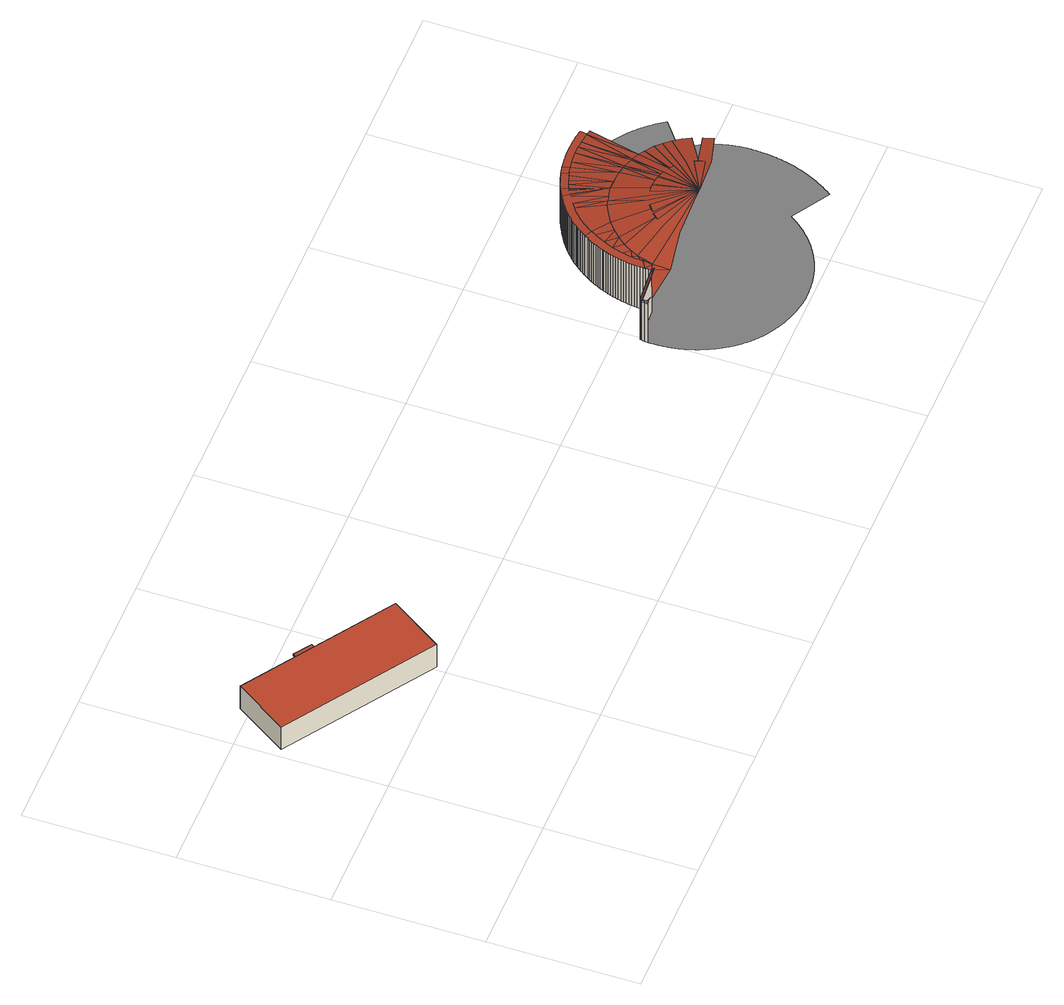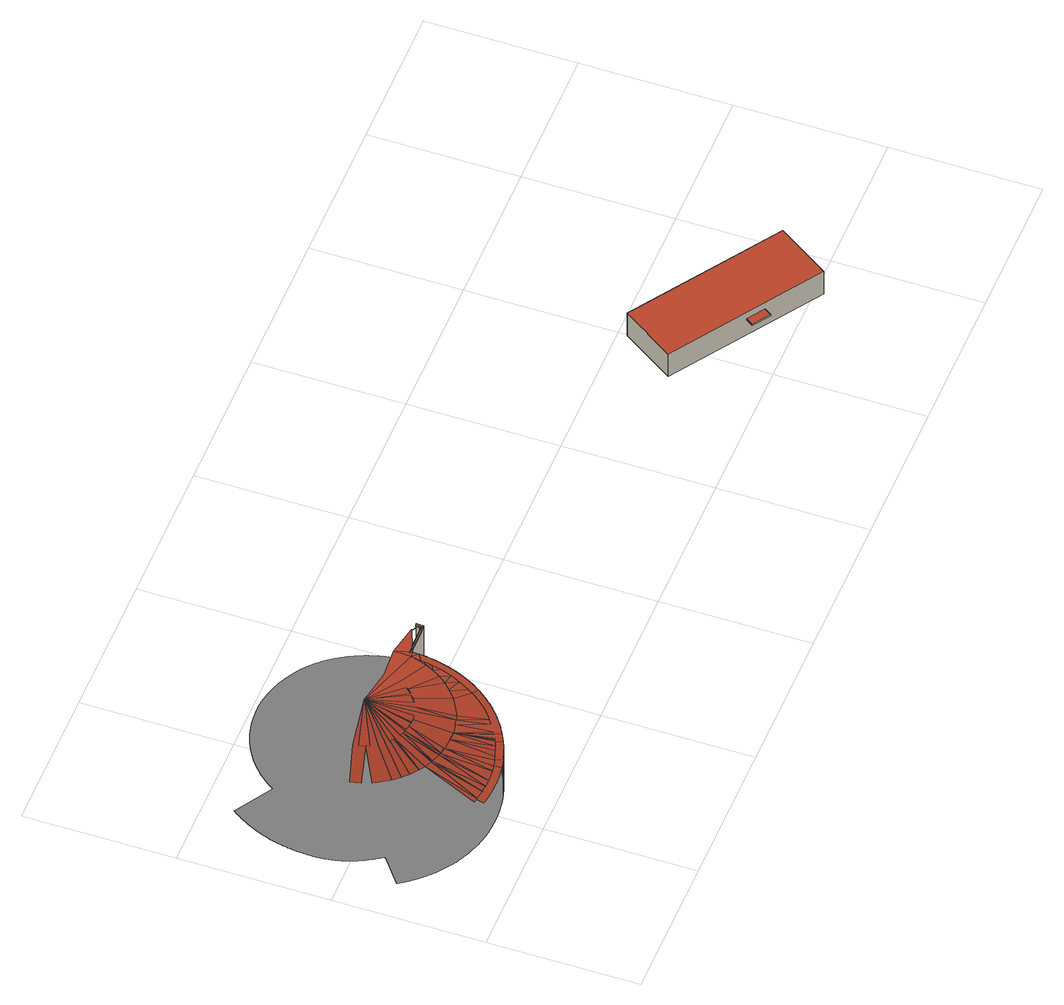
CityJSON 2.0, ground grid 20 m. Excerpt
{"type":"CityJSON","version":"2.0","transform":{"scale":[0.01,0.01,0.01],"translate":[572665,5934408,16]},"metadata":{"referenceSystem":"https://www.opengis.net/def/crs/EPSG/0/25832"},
"CityObjects":{
"building1":{"type":"Building","attributes":{"Grundfläche 2D":"195.810765","Grundhöhe NN":"17.133"},"children":["building1-1"],"geometry":[{"type":"Solid","lod":"3","boundaries":[[[[0,1,2,3]],[[1,0,4,5]],[[2,1,5,6]],[[3,2,6,7]],[[0,3,7,4]],[[5,4,7,6]]]],"semantics":{"surfaces":[{"type":"RoofSurface"},{"type":"WallSurface"},{"type":"GroundSurface"}],"values":[[0,1,1,1,1,2]]}}]},
"building1-1":{"type":"BuildingInstallation","parents":["building1"],"geometry":[{"type":"MultiSurface","lod":"3","boundaries":[[[8,9,10,11]],[[12,13,10,9]],[[13,14,11,10]],[[14,15,8,11]],[[15,12,9,8]],[[12,15,14,13]]],"semantics":{"surfaces":[{"type":"RoofSurface"},{"type":"WallSurface"},{"type":"OuterCeilingSurface"}],"values":[0,1,1,1,1,2]}}]},
"building2":{"type":"Building","attributes":{"Grundfläche 2D":"855.124924","Grundhöhe NN":"16.861"},"geometry":[{"type":"MultiSurface","lod":"3","boundaries":[[[16,17,18,19,20,21]],[[19,18,17,22,23,24]],[[20,19,25,26,27,28]],[[26,25,19,24,29,30]],[[31,32,33,34,35,36,37,38,39,40]],[[26,41,42,27]],[[41,26,30,43]],[[32,44,45,46,47,33]],[[40,39,48,31]],[[45,49,50,51,52,46]],[[50,49,53]],[[51,54,55,56,57,43]],[[41,58,59,60,42]],[[59,58,41,43,57,56]],[[61,62,63,64]],[[65,55,54,51,50,53,66,67,63,62,68,69,70]],[[64,63,67]],[[65,56,55]],[[70,69,56,65]],[[60,59,71,72,73,74]],[[68,59,56,69]],[[73,72,75,76,77,78]],[[61,79,80,59,68,62]],[[76,75,72,71,59,80,81]],[[77,76,81,82,83,84]],[[83,82,85,86,87,88]],[[87,86,89,90,91,92]],[[91,90,93,94,95,96]],[[95,94,97,98,99,100]],[[99,98,101,102,103,104]],[[81,80,105]],[[103,102,106,107,108,109]],[[108,107,110,111,112,113]],[[80,114,105]],[[112,111,115,116,117,118]],[[105,114,119]],[[117,116,120,121,122,123]],[[119,114,124]],[[125,126,127,128,129,119,124,130]],[[122,121,131,132,133,134]],[[133,132,135,136,137,138]],[[137,136,139,140,141,142]],[[143,144,145,146,130,147,148]],[[141,140,149,150,151,152]],[[130,124,147]],[[151,150,153,154,155,156]],[[155,154,157,158,159,160]],[[129,128,127,126,125,130,146,145,144,143,148,161,162,163,164,165,166,167,168,169,170,171,172,173,174,175,176,177,178,179,180,181,182,183,184,185,186,187,188,189,190,191,192,193,194,195,196,197,198,199,200,201,202,203,204,205,206,207,208,158,157,154,153,150,149,140,139,136,135,132,131,121,120,116,115,111,110,107,106,102,101,98,97,94,93,90,89,86,85,82,81,105,119]],[[158,208,209,159]],[[168,167,166,165,164,163,162,161,148,147,210,211,169]],[[209,208,207,206,212,213]],[[212,206,205,204,214,215]],[[214,204,203,202,216,217]],[[216,202,201,200,218,219]],[[176,175,174,173,172,171,170,169,220,177]],[[218,200,199,198,221,222]],[[169,211,220]],[[221,198,197,196,223,224]],[[223,196,195,194,225,226]],[[177,227,228,186,185,184,183,182,181,180,179,178]],[[229,230,225,194,193,192,191,231,232,233]],[[211,234,220]],[[80,79,61,235,236,237,238,239]],[[177,220,227]],[[240,232,231,241,242,243,244,245]],[[124,114,80,239,238,237,246,247]],[[248,244,243,249,250,251,252,253]],[[189,188,187,186,228,254,190]],[[251,255,256,252]],[[257,256,255,258,259,260,261,262]],[[261,260,263,264,265,266]],[[267,268,234,211,210,147,124,247,246,237]],[[265,264,269,270,271,272]],[[273,271,270,274,275,276,277,278]],[[279,234,268]],[[280,277,276,281,282,283,284,285]],[[284,283,286,287,288,289]],[[290,291,292,293,294,295,296,297,298,299,300,301,302,303,304,305,306,307,308,309,310,311,312,313,314,315,316,317,318,190,254,319,320,321]],[[322,254,228,227,220,234,279,323,237,324,325]],[[288,287,326,327,328,329]],[[330,328,327,331,332,333,334,335]],[[298,297,296,295,294,293,292,291,290,321,336,337,338,339,340,341,342,343,344,345,346,347,348,349,350,351,352,353,354,355,356,357,358,359,360,361,362,363,364,365,366,367,368,369,370,333,332,331,327,326,287,286,283,282,281,276,275,274,270,269,264,263,260,259,258,255,251,250,249,243,242,241,231,191,190,318,317,316,315,314,313,312,311,310,309,308,307,306,305,304,303,302,301,300,299]],[[371,322,325]],[[372,334,333,370,369,368,373,374]],[[373,368,367,366,375,376]],[[237,323,279,268,267]],[[377,375,366,365,364,363,378,379]],[[320,319,254,322,371,380,237,381,382]],[[325,324,237,380,371]],[[383,378,363,362,361,360,384,385]],[[384,360,359,358,386,387]],[[321,320,388]],[[339,338,337,336,321,388,340]],[[320,382,388]],[[386,358,357,356,355,389,390]],[[388,382,381,237,391,392]],[[393,389,355,354,353,352,394,395]],[[388,341,340]],[[394,352,351,350,396,397]],[[392,391,237,398,399,400,343,341,388]],[[401,396,350,349,348,347,402,403]],[[399,398,237,404,405]],[[237,406,407,408,409]],[[402,347,346,345,410,411]],[[345,412,413,414,410]],[[414,413,415,416,417]],[[400,399,405]],[[342,341,343]],[[344,343,418]],[[416,415,419,420,421,422,423,424,425]],[[400,405,404,237,409,408,426,427,428,429,343]],[[344,418,343,430,431,432,433,434,435,436,437,438,439,440,441,423,422,421,420,419,415,413,412,345],[442,443,343],[444,445,343]],[[446,447,424,423,441,440,439,438,448,449]],[[442,343,443]],[[450,237,451,452]],[[444,343,445]],[[453,426,407,406,237,450,452]],[[448,438,437,454,455,456,457,458]],[[459,460,461,462,463,464,465,466,467,468,469,470,471,472,473,474,475,476,477,478,479,480,481,482,483,484,485,486,487,488,489,490,491,492,493,494,495,496,497,498,499,500,501,502,503,504,505,506,507,508,509,510,511,512,513,514,515,516,517,518,519,520,521,522,523,524,525,526,527,528,529,530,531,532,533,534,535,536,537,538,539,540,541,542,543,544,545,546,547,548,549,550,551,552,553,554,555,556,557,558,559,560,561,562,563,564,565,566,567,568,569,570,571,572,573,574,575,576,577,578,579,580,581,582,583,584,585,586,587,588,589,590,591,592,593,594,595,596,597,598,599,600,601,602,603,604,605,606,607,608,609,610,611,612,613,614,615,616,617,618,619,620,621,622,623,624,625,626,627,628,629,630,631,632,633,634,635,636,637,638,639,640,641,642,643,644,645,646,647,648,649,650,651,652,653,654,655,656,657,658,659,660,661,662,663,664,665,666,667,668,669,670,671,672,673,674,675,676,677,678,679,680,681,682,683,684,685,686,687,688,689,690,691,692,693,694,695,696,697,698,699,700,701,702,703,704,705,706,707,708,709,710,711,712,713,714,715,716,717,718,719,720,721,722,723,724,725,726,727,728,729,730,731,732,733,734,735,736,737,738,739,740,741,742,743,744,745,746,747,748,749,750,751,752,753,754,755,756,757,758,759,760,761,762,763,764,765,766,767,768,769,770,771,772,773,774,775,776,777,778,779,780,781,782,783,784,785,786,787,788,789,790,791,792,793,794,795,796,797,798,799,800,801,802,803,804,805,806,807,808,809,810,811,812,813,814,815,816,817,818,819,820,821,822,823,824,825,826,827,828,829,830,831,832,833,834,835,836,837,838,839,840,841,842,843,844,845,846,847,848,849,850,851,852,853,854,855,856,857,858,859,860,861,862,863,864,865,866,867,868,869,870,871,872,873,874,875,876,877,878,879,880,881,882,883,884,885,886,887,888,889,890,891,892,893,894,895,896,897,898,899,900,901,902,903,904,905,906,907,908,909,910,911,912,913,914,915,916,917,918,919,920,921,922,923,924,925,926,927,928,929,930,931,932,933,934,935,936,937,938,939,940,941,942,943,944,945,946,947,948,949,950,951,952,953,954,955,956,957,958,959,960,961,962,963,964,965,16,21,20,28,27,42,60,74,73,78,77,84,83,88,87,92,91,96,95,100,99,104,103,109,108,113,112,118,117,123,122,134,133,138,137,142,141,152,151,156,155,160,159,209,213,212,215,214,217,216,219,218,222,221,224,223,226,225,230,229,233,232,240,245,244,248,253,252,256,257,262,261,266,265,272,271,273,278,277,280,285,284,289,288,329,328,330,335,334,372,374,373,376,375,377,379,378,383,385,384,387,386,390,389,393,395,394,397,396,401,403,402,411,410,414,417,416,425,424,447,446,449,448,458,457,966,967,968,969,970,971,972,973,974,975,976,977,978,979,980,981,982,983,984,985,986,987,988,989,990,991,992,993,994,995,996,997,998,999,1000,1001,1002,1003,1004,1005,1006,1007,1008,1009,1010,1011,1012,1013,1014,1015,1016,1017,1018,1019,1020,1021,1022,1023,1024,1025,1026,1027,1028,1029,1030,1031,1032,1033,1034,1035]],[[408,407,426]],[[428,1036,343]],[[430,343,429]],[[966,457,456,1037,1038,1039,1040,1041,968,967]],[[970,969,968,1041,1042,1043,1044,1045,972,971]],[[1046,1047,237,1048,1049]],[[1050,1051,1052,1053,1054,1055,430,429,1056]],[[451,1057,452]],[[1058,1059,1060,1061,237,1062,1063]],[[973,972,1045,1064,1065,1066,1067,975,974]],[[1068,1069,1070,1071,1072,1073,1074,1075,1076,1077,1078,1079,1080,1081,1082,1083,1067,1066,1065,1064,1045,1044,1043,1042,1041,1040,1039,1038,1037,456,455,454,437,436,435,434,433,432,431,430,1055,1054,1053,1052,1051,1050,1056,1084,1085,1086,1087,1088,1089,1090,1091,1092]],[[977,976,975,1067,1083,1082,1081,1080,979,978]],[[1093,1094,451,237,1061,1060]],[[1090,1089,1088,1087,1086,1085,1084,1056,429,1091]],[[1080,1079,1078,980,979]],[[1095,1057,451]],[[1096,1071,1070,1069,1068,1092,1091,429,428,427]],[[982,981,980,1078,1077,1076,1075,1074,984,983]],[[452,1057,1097]],[[427,426,453,1098]],[[1099,1100,1101,1102,237,1103,1104]],[[1105,453,427]],[[1100,1106,1107,1063,1062,237,1102,1101]],[[452,1097,1098,453]],[[1094,1095,451]],[[453,1097,1105]],[[1047,1046,1108,1109,1110,1111,1099,1104,1103,237]],[[1112,1113,1114,1115,1116,1117,1118,1119,1096,427,1120]],[[1121,1122,1123,1124,1125,1126,1127,1128,1129,1130,1131,1132,1072,1071,1096,1119,1118,1117,1116,1115,1114,1113,1112,1120]],[[1133,427,1098]],[[1097,1057,1095]],[[1049,1108,1046]],[[1134,1108,1049,1048,237,1135,1136,1137,1138]],[[1139,1140,1141,1142,1143,1144,1120,427,1133]],[[1098,1097,1145]],[[1146,1097,1095]],[[1093,1060,1059]],[[1058,1063,1107,1147,1059]],[[1148,1149,1150,1151,1152,1153,1154,1133,1098,1145]],[[1155,1095,1094]],[[1156,1157,1158,1159,1145,1097,1146]],[[1141,1140,1139,1133,1154,1153,1152,1151,1150,1149,1148,1145,1159,1158,1157,1156,1146,1160,1161,1162,1163,1155,1164,1165,1166,1167,1168,1169,1170,1171,1172,1173,1174,1175,1176,1177,1178,1179,1180,1181,1182,1183,1184,1185,1186,1187,1188,1189,1190,1191,1192,1193,1194,1195,1196,1197,1198,1199,1200,1201,1202,1203,1204,1205,1206,1207,1208,1209,1210,1211,1121,1120,1144,1143,1142]],[[1094,1093,1170]],[[1163,1162,1161,1160,1146,1095,1155]],[[1169,1168,1167,1166,1165,1164,1155,1094,1170]],[[1212,1213,1214,1215,1171,1170,1093,1216]]],"semantics":{"surfaces":[{"type":"WallSurface"},{"type":"RoofSurface"},{"type":"GroundSurface"}],"values":[0,0,0,0,0,0,0,0,1,0,1,1,0,0,1,0,1,1,1,0,0,0,1,1,0,0,0,0,0,0,1,0,0,1,0,1,0,1,1,0,0,0,1,0,1,0,0,1,0,1,0,0,0,0,1,0,1,0,0,1,0,1,1,1,0,1,0,1,0,0,0,1,0,0,1,0,0,1,1,0,0,1,1,0,0,1,0,1,1,0,0,1,1,1,0,1,0,1,0,1,0,1,1,0,0,0,1,1,1,0,1,1,0,1,1,1,1,0,2,1,0,1,0,0,1,1,1,1,0,1,0,1,1,0,1,1,0,1,1,1,0,1,1,1,0,1,1,1,1,1,1,1,1,1,1,1,1,1,1,1,1,1,1,1,1]}}]}
},
"vertices":[
[2032,2132,511],[2499,2833,511],[563,4122,511],[97,3421,511],[2032,2132,113],[2499,2833,113],[563,4122,113],[97,3421,113],
[1369,3734,412],[1300,3632,412],[1530,3478,412],[1599,3581,412],[1300,3632,392],[1530,3478,392],[1599,3581,392],[1369,3734,392],
[7970,1608,86],[7970,1608,768],[7972,1628,768],[7973,1649,768],[7973,1649,86],[7972,1628,86],[7970,1608,791],[7972,1628,791],[7973,1649,791],[7975,1669,768],[7977,1689,769],[7977,1689,86],[7975,1669,86],[7975,1669,791],[7977,1689,791],[7996,1638,771],[7997,1647,771],[7997,1647,791],[7996,1638,791],[7995,1627,791],[7995,1622,791],[7994,1607,790],[7994,1607,771],[7995,1622,771],[7995,1627,771],[7979,1709,769],[7979,1709,86],[7979,1709,791],[7997,1653,771],[7998,1667,771],[7998,1667,791],[7997,1653,791],[8071,1603,780],[8000,1680,771],[8000,1686,771],[8000,1686,791],[8000,1680,791],[8016,1687,773],[8016,1687,793],[8377,1708,837],[8461,1737,850],[8078,1715,803],[8078,1715,780],[8461,1737,827],[8461,1737,86],[8530,1524,839],[8468,1714,829],[8389,1709,819],[8070,1584,780],[8389,1709,838],[8076,1691,780],[8377,1708,817],[8485,1715,831],[8485,1715,850],[8468,1714,848],[8460,1756,827],[8460,1774,826],[8460,1774,86],[8460,1756,86],[8460,1793,825],[8460,1812,825],[8460,1812,86],[8460,1793,86],[8537,1638,839],[8544,1753,839],[8461,1830,824],[8462,1849,823],[8462,1849,86],[8461,1830,86],[8462,1868,822],[8464,1886,822],[8464,1886,86],[8462,1868,86],[8465,1905,821],[8466,1924,820],[8466,1924,86],[8465,1905,86],[8468,1942,819],[8470,1961,819],[8470,1961,86],[8468,1942,86],[8472,1980,818],[8475,1999,817],[8475,1999,86],[8472,1980,86],[8477,2017,817],[8480,2036,816],[8480,2036,86],[8477,2017,86],[8565,1894,833],[8483,2055,815],[8486,2074,814],[8486,2074,86],[8483,2055,86],[8490,2092,814],[8494,2111,813],[8494,2111,86],[8490,2092,86],[8577,1863,839],[8497,2129,812],[8502,2148,812],[8502,2148,86],[8497,2129,86],[8567,1915,832],[8506,2166,811],[8510,2185,810],[8510,2185,86],[8506,2166,86],[8610,1973,839],[8580,2021,828],[8577,2003,829],[8572,1968,830],[8570,1950,831],[8568,1933,831],[8582,2038,827],[8515,2203,810],[8520,2221,809],[8520,2221,86],[8515,2203,86],[8526,2240,808],[8531,2258,808],[8531,2258,86],[8526,2240,86],[8536,2276,807],[8542,2294,807],[8542,2294,86],[8536,2276,86],[8604,2143,823],[8600,2125,824],[8596,2108,824],[8589,2073,826],[8667,2083,839],[8608,2160,822],[8548,2312,806],[8555,2330,805],[8555,2330,86],[8548,2312,86],[8561,2348,805],[8568,2366,804],[8568,2366,86],[8561,2348,86],[8575,2383,803],[8582,2401,803],[8582,2401,86],[8575,2383,86],[8612,2177,822],[8617,2194,821],[8622,2211,820],[8627,2229,820],[8632,2246,819],[8638,2262,818],[8644,2279,818],[8649,2296,817],[8656,2313,817],[8662,2330,816],[8668,2346,815],[8675,2363,815],[8682,2379,814],[8689,2395,814],[8696,2412,813],[8703,2428,812],[8711,2444,812],[8719,2460,811],[8726,2476,811],[8734,2491,810],[8743,2507,809],[8751,2522,809],[8760,2538,808],[8768,2553,808],[8777,2568,807],[8786,2583,807],[8796,2598,806],[8805,2613,806],[8815,2627,805],[8825,2643,805],[8741,2698,793],[8731,2683,793],[8720,2667,794],[8710,2651,794],[8701,2636,795],[8691,2620,795],[8681,2604,796],[8672,2587,796],[8663,2571,797],[8654,2554,798],[8645,2538,798],[8637,2521,799],[8628,2504,799],[8620,2487,800],[8612,2470,800],[8604,2453,801],[8596,2436,802],[8589,2418,802],[8589,2418,86],[8720,2173,839],[8732,2192,839],[8604,2453,86],[8596,2436,86],[8620,2487,86],[8612,2470,86],[8637,2521,86],[8628,2504,86],[8654,2554,86],[8645,2538,86],[8813,2295,839],[8672,2587,86],[8663,2571,86],[8691,2620,86],[8681,2604,86],[8710,2651,86],[8701,2636,86],[8901,2380,839],[8912,2391,839],[8731,2683,86],[8720,2667,86],[8748,2710,792],[8748,2710,86],[8741,2698,86],[9170,1945,965],[9041,1592,965],[9544,1567,1095],[9654,1562,1123],[9545,1580,1095],[9049,1663,965],[8756,2721,86],[8756,2721,791],[8764,2733,790],[8772,2744,789],[8772,2744,86],[8764,2733,86],[9554,1605,1095],[9091,1809,965],[8780,2755,86],[8780,2755,788],[8788,2766,787],[8796,2777,786],[8796,2777,86],[8788,2766,86],[9017,2480,839],[8805,2788,786],[8805,2788,86],[8813,2799,86],[8813,2799,785],[8822,2810,784],[8830,2821,783],[8830,2821,86],[8822,2810,86],[8839,2832,782],[8848,2843,781],[8848,2843,86],[8839,2832,86],[9567,1623,1096],[9153,1916,965],[8857,2853,780],[8866,2864,780],[8866,2864,86],[8857,2853,86],[8875,2874,86],[8875,2874,779],[8885,2885,778],[8894,2895,777],[8894,2895,86],[8885,2885,86],[9227,1999,965],[8904,2905,86],[8904,2905,777],[8913,2915,776],[8923,2925,775],[8923,2925,86],[8913,2915,86],[8933,2935,775],[8943,2945,774],[8943,2945,86],[8933,2935,86],[9131,2977,779],[9110,2961,780],[9100,2953,781],[9080,2936,782],[9071,2927,782],[9061,2918,783],[9051,2910,784],[9042,2901,784],[9032,2892,785],[9013,2874,786],[8995,2855,787],[8977,2836,789],[8968,2827,789],[8959,2817,790],[8951,2807,791],[8942,2798,792],[8933,2788,792],[8925,2778,793],[8917,2768,794],[8909,2758,795],[8901,2748,796],[8893,2738,797],[8885,2727,798],[8877,2717,798],[8861,2696,800],[8854,2686,801],[8847,2675,802],[8839,2665,803],[8832,2654,804],[9146,2549,839],[9270,2615,839],[9141,2985,779],[9284,2054,965],[9579,1638,1095],[9582,1641,1095],[9246,2017,965],[8953,2955,773],[8963,2965,773],[8963,2965,86],[8953,2955,86],[8973,2974,86],[8973,2974,772],[8983,2984,772],[8994,2993,771],[8994,2993,86],[8983,2984,86],[9151,2993,778],[9172,3009,777],[9183,3016,777],[9193,3024,777],[9204,3031,776],[9410,2644,839],[9314,3100,774],[9550,2673,839],[9338,3113,773],[9289,3201,761],[9277,3194,761],[9265,3188,762],[9253,3181,762],[9241,3174,762],[9229,3167,762],[9217,3160,763],[9205,3152,763],[9194,3145,763],[9182,3137,763],[9170,3130,764],[9159,3122,764],[9147,3114,764],[9136,3106,765],[9124,3098,765],[9113,3090,766],[9102,3082,766],[9091,3073,766],[9079,3065,767],[9068,3056,767],[9057,3048,768],[9047,3039,768],[9036,3030,769],[9025,3021,769],[9015,3012,770],[9004,3003,770],[9349,2093,965],[9004,3003,86],[9025,3021,86],[9015,3012,86],[9047,3039,86],[9036,3030,86],[9057,3048,86],[9079,3065,86],[9068,3056,86],[9600,1655,1095],[9613,1659,1096],[9416,2128,965],[9091,3073,86],[9113,3090,86],[9102,3082,86],[9136,3106,86],[9124,3098,86],[9336,2629,839],[9170,3130,86],[9159,3122,86],[9625,1662,1096],[9488,2154,965],[9182,3137,86],[9205,3152,86],[9194,3145,86],[9229,3167,86],[9217,3160,86],[9636,1665,1096],[9552,2168,965],[9619,2178,965],[9241,3174,86],[9265,3188,86],[9253,3181,86],[9655,1670,1095],[9661,2177,965],[9680,1664,1096],[9807,2158,965],[9682,2177,965],[9659,1671,1095],[9289,3201,86],[9277,3194,86],[9297,3206,760],[9306,3210,759],[9297,3206,86],[9314,3215,758],[9314,3215,86],[9306,3210,86],[9347,3118,772],[9322,3220,757],[9331,3224,756],[9339,3229,755],[9348,3233,754],[9356,3238,753],[9356,3238,86],[9331,3224,86],[9746,2175,965],[9825,2662,839],[9688,2672,839],[9663,2674,839],[9500,3194,754],[9492,3191,755],[9483,3187,756],[9475,3183,757],[9467,3180,758],[9459,3176,759],[9443,3168,761],[9399,3259,749],[9391,3255,750],[9382,3251,750],[9373,3246,752],[9365,3242,752],[9402,3148,765],[9410,3152,764],[9427,3160,762],[9434,3164,762],[9373,3246,86],[9365,3242,86],[9391,3255,86],[9382,3251,86],[9684,1663,1096],[9915,2120,965],[9832,2152,965],[9919,2642,841],[9408,3263,748],[9417,3267,747],[9426,3271,746],[9426,3271,86],[9417,3267,86],[10416,3377,86],[10438,3372,86],[10448,3369,86],[10459,3367,86],[10470,3364,86],[10481,3361,86],[10492,3358,86],[10503,3356,86],[10524,3350,86],[10535,3347,86],[10546,3343,86],[10557,3340,86],[10567,3337,86],[10589,3330,86],[10599,3327,86],[10610,3323,86],[10621,3319,86],[10631,3316,86],[10642,3312,86],[10652,3308,86],[10663,3304,86],[10673,3300,86],[10684,3296,86],[10694,3292,86],[10705,3288,86],[10715,3283,86],[10725,3279,86],[10735,3275,86],[10746,3270,86],[10756,3266,86],[10776,3257,86],[10807,3242,86],[10817,3237,86],[10827,3232,86],[10837,3227,86],[10856,3217,86],[10886,3201,86],[10896,3196,86],[10905,3190,86],[10915,3185,86],[10927,3177,86],[10939,3170,86],[10951,3162,86],[10963,3154,86],[10975,3146,86],[10987,3139,86],[10999,3130,86],[11011,3122,86],[11022,3114,86],[11034,3106,86],[11045,3097,86],[11069,3080,86],[11080,3071,86],[11091,3062,86],[11102,3053,86],[11114,3044,86],[11125,3035,86],[11136,3026,86],[11146,3016,86],[11157,3007,86],[11179,2988,86],[11200,2968,86],[11221,2948,86],[11231,2938,86],[11241,2928,86],[11251,2917,86],[11261,2907,86],[11271,2897,86],[11281,2886,86],[11291,2875,86],[11300,2865,86],[11310,2854,86],[11319,2843,86],[11338,2821,86],[11347,2810,86],[11356,2799,86],[11365,2788,86],[11374,2776,86],[11383,2765,86],[11391,2754,86],[11400,2742,86],[11408,2731,86],[11417,2719,86],[11433,2696,86],[11441,2684,86],[11449,2672,86],[11457,2660,86],[11465,2648,86],[11105,2365,86],[11111,2357,86],[11123,2340,86],[11130,2332,86],[11136,2323,86],[11148,2306,86],[11154,2297,86],[11159,2288,86],[11165,2279,86],[11171,2271,86],[11177,2262,86],[11188,2244,86],[11193,2235,86],[11204,2217,86],[11209,2208,86],[11220,2189,86],[11225,2180,86],[11230,2171,86],[11235,2161,86],[11240,2152,86],[11245,2143,86],[11249,2133,86],[11254,2124,86],[11259,2114,86],[11263,2105,86],[11268,2095,86],[11277,2076,86],[11281,2066,86],[11290,2047,86],[11294,2037,86],[11302,2018,86],[11306,2008,86],[11309,1998,86],[11317,1978,86],[11320,1968,86],[11327,1949,86],[11331,1939,86],[11334,1929,86],[11340,1909,86],[11344,1899,86],[11346,1888,86],[11349,1879,86],[11352,1868,86],[11355,1858,86],[11357,1850,86],[11359,1842,86],[11361,1834,86],[11362,1825,86],[11366,1809,86],[11367,1800,86],[11372,1776,86],[11373,1767,86],[11375,1759,86],[11376,1751,86],[11377,1742,86],[11380,1725,86],[11382,1709,86],[11384,1692,86],[11387,1667,86],[11387,1658,86],[11390,1633,86],[11390,1624,86],[11392,1599,86],[11392,1591,86],[11392,1582,86],[11393,1574,86],[11393,1548,86],[11394,1531,86],[11394,1514,86],[11393,1497,86],[11393,1480,86],[11392,1464,86],[11392,1447,86],[11390,1421,86],[11389,1413,86],[11389,1405,86],[11388,1379,86],[11386,1362,86],[11385,1336,86],[11383,1319,86],[11382,1301,86],[11380,1284,86],[11379,1276,86],[11378,1267,86],[11374,1233,86],[11372,1224,86],[11371,1216,86],[11370,1207,86],[11369,1198,86],[11367,1190,86],[11364,1173,86],[11363,1164,86],[11361,1156,86],[11360,1147,86],[11358,1139,86],[11356,1130,86],[11355,1122,86],[11349,1096,86],[11347,1088,86],[11345,1079,86],[11344,1071,86],[11342,1062,86],[11333,1029,86],[11331,1021,86],[11326,1004,86],[11324,996,86],[11322,987,86],[11319,979,86],[11317,971,86],[11314,962,86],[11312,954,86],[11309,946,86],[11298,913,86],[11294,902,86],[11291,891,86],[11287,880,86],[11283,869,86],[11279,858,86],[11274,847,86],[11270,837,86],[11261,815,86],[11257,804,86],[11253,793,86],[11248,783,86],[11239,761,86],[11234,750,86],[11229,740,86],[11225,729,86],[11220,719,86],[11210,698,86],[11205,687,86],[11199,677,86],[11194,666,86],[11189,656,86],[11184,645,86],[11178,635,86],[11173,625,86],[11168,614,86],[11162,604,86],[11156,594,86],[11151,584,86],[11145,574,86],[11139,563,86],[11133,553,86],[11121,533,86],[11116,523,86],[11109,513,86],[11103,503,86],[11097,493,86],[11091,484,86],[11078,464,86],[11066,445,86],[11059,435,86],[11046,416,86],[11039,406,86],[11032,397,86],[11026,387,86],[10519,699,86],[10505,678,86],[10498,668,86],[10494,662,86],[10491,657,86],[10487,652,86],[10484,647,86],[10480,642,86],[10477,637,86],[10473,632,86],[10462,617,86],[10458,612,86],[10454,607,86],[10451,602,86],[10447,597,86],[10443,592,86],[10439,588,86],[10435,583,86],[10431,578,86],[10427,573,86],[10423,568,86],[10419,563,86],[10415,558,86],[10411,554,86],[10407,549,86],[10403,544,86],[10399,540,86],[10387,525,86],[10383,521,86],[10370,507,86],[10366,503,86],[10362,498,86],[10358,493,86],[10353,489,86],[10349,484,86],[10345,480,86],[10341,476,86],[10336,471,86],[10332,467,86],[10327,462,86],[10323,458,86],[10310,445,86],[10298,434,86],[10291,427,86],[10276,414,86],[10269,407,86],[10261,400,86],[10246,387,86],[10238,381,86],[10231,374,86],[10223,368,86],[10215,362,86],[10207,355,86],[10199,349,86],[10183,337,86],[10175,331,86],[10167,325,86],[10151,313,86],[10142,307,86],[10126,296,86],[10117,290,86],[10109,285,86],[10092,274,86],[10083,268,86],[10075,263,86],[10066,258,86],[10057,253,86],[10049,247,86],[10040,242,86],[10014,228,86],[9987,214,86],[9969,205,86],[9960,200,86],[9951,196,86],[9942,192,86],[9932,187,86],[9923,183,86],[9914,179,86],[9905,175,86],[9887,167,86],[9877,163,86],[9868,160,86],[9859,156,86],[9849,153,86],[9840,149,86],[9830,146,86],[9821,142,86],[9811,139,86],[9802,136,86],[9782,130,86],[9772,127,86],[9763,124,86],[9753,121,86],[9743,118,86],[9733,116,86],[9723,113,86],[9714,110,86],[9704,108,86],[9684,103,86],[9674,101,86],[9654,96,86],[9644,94,86],[9634,92,86],[9624,90,86],[9614,88,86],[9594,85,86],[9584,83,86],[9573,82,86],[9563,80,86],[9543,77,86],[9523,75,86],[9513,74,86],[9503,72,86],[9492,71,86],[9472,70,86],[9452,68,86],[9442,67,86],[9431,67,86],[9421,66,86],[9401,65,86],[9381,65,86],[9350,64,86],[9330,65,86],[9309,65,86],[9299,66,86],[9279,67,86],[9268,68,86],[9248,70,86],[9237,71,86],[9227,73,86],[9206,75,86],[9196,77,86],[9186,78,86],[9165,81,86],[9155,83,86],[9145,85,86],[9134,87,86],[9124,89,86],[9104,93,86],[9073,99,86],[9053,104,86],[9043,107,86],[9033,109,86],[9023,112,86],[9013,114,86],[9003,117,86],[8993,120,86],[8983,123,86],[8973,126,86],[8963,129,86],[8953,132,86],[8933,138,86],[8923,142,86],[8904,149,86],[8894,152,86],[8884,156,86],[8874,159,86],[8865,163,86],[8855,167,86],[8845,171,86],[8836,175,86],[8826,179,86],[8817,183,86],[8807,187,86],[8798,191,86],[8779,200,86],[8769,204,86],[8758,210,86],[8746,215,86],[8735,221,86],[8712,233,86],[8701,239,86],[8689,246,86],[8678,252,86],[8667,259,86],[8645,272,86],[8634,279,86],[8623,286,86],[8612,293,86],[8601,300,86],[8590,308,86],[8579,315,86],[8569,322,86],[8558,330,86],[8548,338,86],[8537,346,86],[8517,362,86],[8506,370,86],[8496,378,86],[8486,387,86],[8466,404,86],[8457,412,86],[8447,421,86],[8428,439,86],[8418,448,86],[8409,457,86],[8400,466,86],[8391,476,86],[8382,485,86],[8364,504,86],[8346,524,86],[8338,533,86],[8330,543,86],[8321,553,86],[8313,563,86],[8305,573,86],[8297,584,86],[8289,594,86],[8281,604,86],[8273,615,86],[8266,625,86],[8258,636,86],[8251,646,86],[8244,657,86],[8232,673,86],[8221,690,86],[8210,707,86],[8200,724,86],[8189,742,86],[8179,759,86],[8169,777,86],[8158,795,86],[8149,812,86],[8139,831,86],[8130,849,86],[8121,867,86],[8112,886,86],[8104,905,86],[8095,924,86],[8087,942,86],[8080,962,86],[8072,981,86],[8065,1000,86],[8057,1020,86],[8051,1039,86],[8044,1059,86],[8038,1079,86],[8032,1099,86],[8026,1118,86],[8021,1138,86],[8015,1159,86],[8010,1179,86],[8006,1199,86],[8001,1219,86],[7997,1240,86],[7994,1260,86],[7990,1280,86],[7987,1301,86],[7984,1321,86],[7981,1342,86],[7978,1362,86],[7976,1383,86],[7974,1404,86],[7973,1424,86],[7971,1445,86],[7970,1465,86],[7970,1486,86],[7969,1506,86],[7969,1527,86],[7969,1547,86],[7969,1567,86],[7970,1588,86],[9452,3283,86],[9461,3287,86],[9470,3291,86],[9479,3294,86],[9488,3298,86],[9497,3301,86],[9506,3305,86],[9515,3308,86],[9524,3312,86],[9542,3318,86],[9551,3321,86],[9560,3325,86],[9569,3328,86],[9578,3331,86],[9597,3337,86],[9606,3339,86],[9615,3342,86],[9625,3345,86],[9634,3348,86],[9643,3350,86],[9662,3355,86],[9671,3358,86],[9680,3360,86],[9690,3362,86],[9699,3365,86],[9708,3367,86],[9727,3371,86],[9737,3373,86],[9756,3377,86],[9765,3379,86],[9774,3380,86],[9795,3384,86],[9806,3386,86],[9817,3388,86],[9838,3391,86],[9859,3394,86],[9869,3395,86],[9891,3398,86],[9901,3399,86],[9923,3401,86],[9933,3402,86],[9955,3404,86],[9965,3405,86],[9987,3406,86],[9997,3407,86],[10019,3408,86],[10030,3408,86],[10051,3409,86],[10062,3409,86],[10083,3409,86],[10094,3409,86],[10116,3409,86],[10126,3409,86],[10148,3408,86],[10158,3408,86],[10180,3407,86],[10191,3406,86],[10201,3406,86],[10233,3403,86],[10255,3401,86],[10276,3399,86],[10287,3398,86],[10308,3395,86],[10319,3394,86],[10340,3391,86],[10350,3389,86],[10361,3387,86],[10372,3385,86],[10394,3381,86],[10405,3379,86],[9663,2672,840],[9434,3275,745],[9443,3279,744],[9452,3283,743],[9461,3287,742],[9470,3291,741],[9479,3294,741],[9488,3298,740],[9497,3301,739],[9506,3305,738],[10208,1834,965],[9752,1610,1095],[9766,1590,1093],[10251,1712,965],[9559,3217,748],[9550,3214,749],[9542,3211,750],[9533,3208,751],[9525,3204,752],[9508,3197,753],[9567,3220,747],[9868,2142,965],[10004,2070,965],[10265,2493,839],[9991,2079,965],[9712,1652,1095],[9725,1647,1094],[10049,2036,965],[9515,3308,737],[9524,3312,736],[9533,3315,735],[9542,3318,734],[9670,3253,738],[9679,3256,737],[9687,3258,736],[9696,3260,736],[9662,3355,725],[9643,3350,726],[9634,3348,727],[9625,3345,727],[9615,3342,728],[9606,3339,729],[9597,3337,730],[9588,3334,730],[9578,3331,731],[9569,3328,732],[9560,3325,733],[9551,3321,734],[9576,3223,746],[9584,3226,746],[9601,3232,744],[9610,3235,743],[9618,3238,742],[9635,3243,741],[9644,3246,740],[9653,3248,739],[9661,3251,739],[10188,2544,839],[10093,2585,839],[10073,2592,839],[9705,3262,735],[9953,2635,839],[9920,2647,839],[10537,2250,839],[10458,2334,839],[10100,1987,965],[9734,1638,1094],[9742,1626,1095],[10154,1927,965],[9919,2642,839],[10450,2342,839],[10379,2417,839],[10232,1791,965],[10666,2035,839],[10636,2088,839],[10603,2146,839],[9784,3280,729],[9775,3278,730],[9766,3276,730],[9757,3275,731],[9740,3271,732],[9731,3269,733],[9722,3267,734],[9714,3265,734],[9793,3281,728],[9774,3380,716],[9765,3379,717],[9756,3377,718],[9746,3375,718],[9737,3373,719],[9727,3371,720],[9718,3369,720],[9708,3367,721],[9699,3365,722],[9690,3362,722],[9680,3360,723],[9671,3358,724],[9882,3296,728],[10714,1913,839],[9765,1575,1094],[10269,1638,965],[10748,1780,839],[10734,1834,839],[9872,3294,728],[9852,3291,728],[9842,3290,728],[9822,3287,728],[9813,3285,728],[9803,3283,728],[10043,3308,728],[10144,3308,728],[10283,2481,839],[10023,3307,728],[9993,3306,728],[9962,3304,728],[9942,3302,728],[9912,3299,728],[9902,3298,728],[9892,3297,728],[10235,3302,728],[10124,3308,728],[10094,3309,728],[10064,3308,728],[10053,3308,728],[10175,3306,728],[10195,3305,728],[10205,3304,728],[10225,3303,728],[10255,3300,728],[10275,3298,728],[10285,3297,728],[10305,3294,728],[10325,3291,728],[10354,3286,729],[10370,3283,729],[10385,3280,729],[10405,3379,717],[10394,3381,717],[10383,3383,717],[10372,3385,717],[10361,3387,716],[10350,3389,716],[10340,3391,716],[10319,3394,716],[10308,3395,716],[10287,3398,716],[10276,3399,716],[10255,3401,716],[10233,3403,716],[10201,3406,716],[10191,3406,716],[10180,3407,716],[10158,3408,716],[10148,3408,716],[10126,3409,716],[10116,3409,716],[10094,3409,716],[10083,3409,716],[10062,3409,716],[10051,3409,716],[10030,3408,716],[10019,3408,716],[9997,3407,716],[9987,3406,716],[9965,3405,716],[9955,3404,716],[9933,3402,716],[9923,3401,716],[9901,3399,716],[9891,3398,716],[9869,3395,716],[9859,3394,716],[9838,3391,716],[9817,3388,716],[9806,3386,716],[9795,3384,716],[10426,3271,729],[10415,3274,729],[10405,3276,729],[10395,3278,729],[10436,3269,729]
]}
